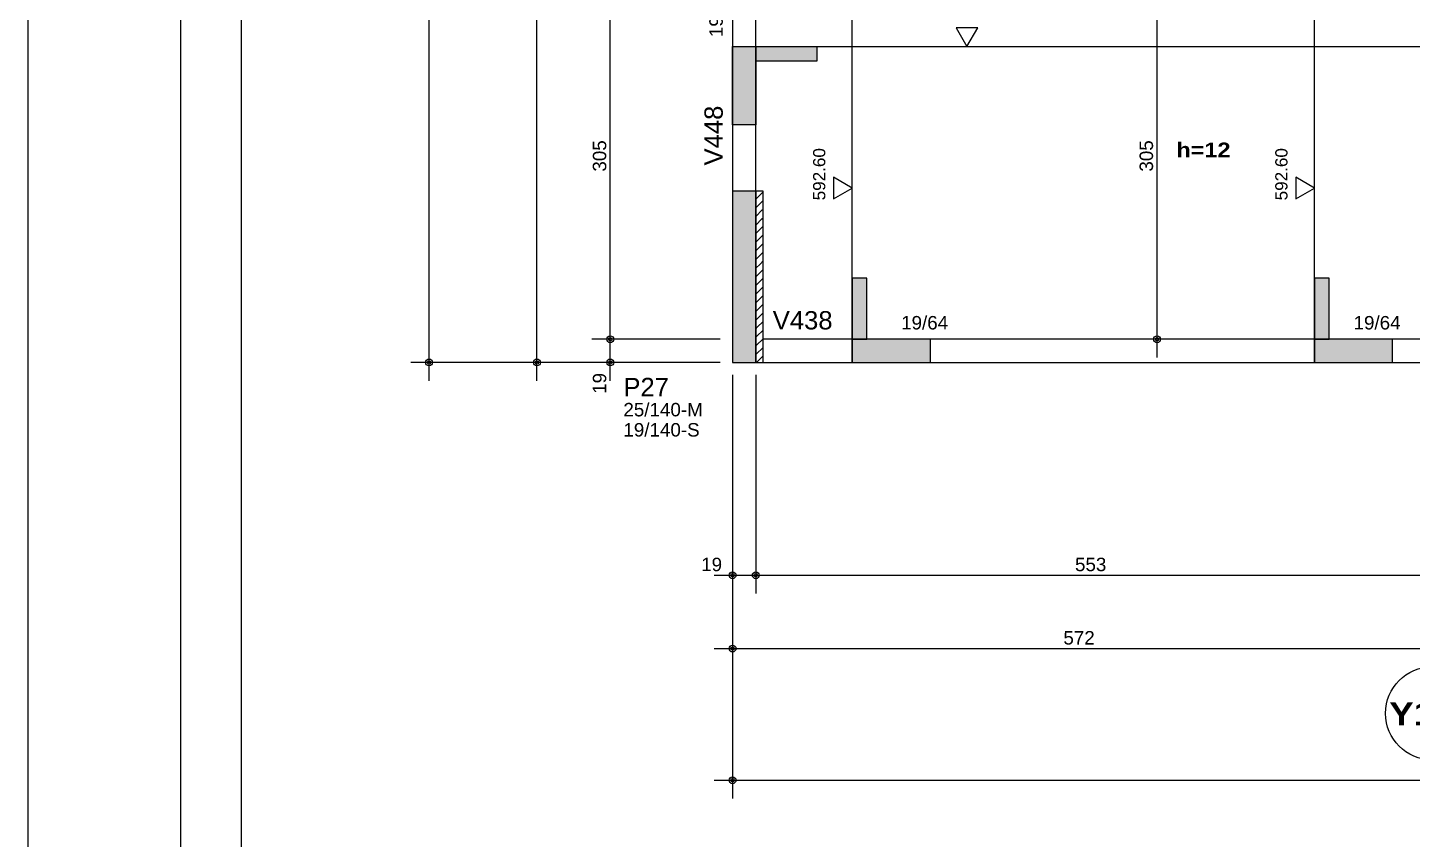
# Model space of a CAD drawing. Extents: x 0 to 7795, y 0 to 4205.
# Drawn here: x 0 to 1132, y 1577 to 2241 of the extents above; entities that cross this region are included whole.
import ezdxf

# ---------------------------------------------------------------- set-up
doc = ezdxf.new("R2010")
doc.units = 0
doc.header["$MEASUREMENT"] = 0
for name, color, linetype in [('MTH-179', 1, 'CONTINUOUS'), ('MTH-224', 4, 'CONTINUOUS'), ('MTH-230', 1, 'CONTINUOUS'), ('MTH-COTAS7', 31, 'CONTINUOUS'), ('MTH-DIM-PILAR', 3, 'CONTINUOUS'), ('MTH-DIM-VIGA', 3, 'CONTINUOUS'), ('MTH-FACE-VIGA', 7, 'CONTINUOUS'), ('MTH-LINHA-SEÇÃO', 16, 'CONTINUOUS'), ('MTH-MARGEM', 5, 'CONTINUOUS'), ('MTH-PILAR-SEGUE', 5, 'CONTINUOUS'), ('MTH-SIMB_COTA', 3, 'CONTINUOUS'), ('MTH-SOMBRA21', 150, 'CONTINUOUS'), ('MTH-SOMBRA25', 253, 'CONTINUOUS'), ('MTH-TIT1-PILAR', 5, 'CONTINUOUS'), ('MTH-TIT1-VIGA', 5, 'CONTINUOUS'), ('MTH-TXT', 4, 'CONTINUOUS'), ('MTH-TXT-NEGRITO', 5, 'CONTINUOUS')]:
    doc.layers.add(name, color=color, linetype=linetype)
doc.styles.add('TQS_ARIAL', font='arial.ttf')
doc.styles.add('TQS_ARIAL_BLACK', font='ariblk.ttf')

msp = doc.modelspace()

# ---------------------------------------------------------------- linework, layer by layer
at = {"layer": 'MTH-179', "linetype": 'Continuous'}
for p, q in [((0.004008, 4204.998269), (0.004008, -0.002219)), ((125.004016, 4204.998269), (125.004016, -0.002219))]:
    msp.add_line(p, q, dxfattribs=at)
at = {"layer": 'MTH-224', "linetype": 'Continuous'}
for points in [[(759.359602, 2240.790798), (768.192605, 2225.492328), (777.02473, 2240.790798), (759.359602, 2240.790798)], [(659.087896, 2100.906046), (674.386366, 2109.739049), (659.087896, 2118.571174), (659.087896, 2100.906046)], [(1037.096563, 2100.906046), (1052.395033, 2109.739049), (1037.096563, 2118.571174), (1037.096563, 2100.906046)]]:
    msp.add_lwpolyline(points, dxfattribs=at)
at = {"layer": 'MTH-230', "linetype": 'Continuous'}
msp.add_circle((1148.511366, 1680.135501), 38, dxfattribs=at)
at = {"layer": 'MTH-COTAS7', "linetype": 'Continuous'}
for p, q in [((328.265627, 1952.135502), (328.265627, 3401.1355)), ((416.511366, 1952.135502), (416.511366, 2622.135465)), ((476.511366, 1971.135501), (476.511366, 2306.135499)), ((923.725846, 1971.135501), (923.725846, 2306.135499)), ((476.511366, 1952.135502), (476.511366, 2001.135501)), ((566.511366, 1986.135501), (461.511366, 1986.135501)), ((566.511366, 1986.135501), (461.511366, 1986.135501)), ((566.511366, 1967.135502), (313.265627, 1967.135502)), ((566.511366, 1967.135502), (401.511366, 1967.135502)), ((566.511366, 1967.135502), (461.511366, 1967.135502)), ((576.511366, 1957.135502), (576.511366, 1778.135501)), ((576.511366, 1957.135502), (576.511366, 1718.135501)), ((595.511366, 1957.135502), (595.511366, 1778.135501)), ((595.511366, 1957.135501), (595.511366, 1778.135501)), ((576.511366, 1947.135502), (576.511366, 1610.451785)), ((561.511366, 1793.135501), (610.511366, 1793.135501)), ((580.511366, 1793.135501), (1163.511366, 1793.135501)), ((561.511366, 1733.135501), (1163.511366, 1733.135501)), ((561.511366, 1625.451785), (5343.511366, 1625.451785))]:
    msp.add_line(p, q, dxfattribs=at)
at = {"layer": 'MTH-FACE-VIGA', "linetype": 'Continuous'}
for p, q in [((595.511366, 2100.783372), (601.4956, 2106.767605)), ((601.4956, 2106.767605), (601.511366, 2106.783372)), ((595.511366, 2093.712304), (601.178985, 2099.379922)), ((601.178985, 2099.379922), (601.511366, 2099.712304)), ((595.511366, 2086.641236), (600.86237, 2091.99224)), ((595.511366, 2079.570169), (600.545755, 2084.604557)), ((600.545755, 2084.604557), (601.511366, 2085.570169)), ((600.86237, 2091.99224), (601.511366, 2092.641236)), ((595.511366, 2072.499101), (600.22914, 2077.216874)), ((600.22914, 2077.216874), (601.511366, 2078.499101)), ((595.511366, 2065.428033), (599.912525, 2069.829191)), ((595.511366, 2058.356965), (599.59591, 2062.441508)), ((599.59591, 2062.441508), (601.511366, 2064.356965)), ((599.912525, 2069.829191), (601.511366, 2071.428033)), ((595.511366, 2051.285897), (599.279295, 2055.053826)), ((598.96268, 2047.666143), (601.511366, 2050.21483)), ((599.279295, 2055.053826), (601.511366, 2057.285897)), ((595.511366, 2044.21483), (598.96268, 2047.666143)), ((595.511366, 2037.143762), (598.646065, 2040.27846)), ((598.646065, 2040.27846), (601.511366, 2043.143762)), ((595.511366, 2030.072694), (598.32945, 2032.890777)), ((598.012835, 2025.503094), (601.511366, 2029.001626)), ((598.32945, 2032.890777), (601.511366, 2036.072694)), ((595.511366, 2023.001626), (598.012835, 2025.503094)), ((595.511366, 2015.930558), (597.69622, 2018.115412)), ((597.69622, 2018.115412), (601.511366, 2021.930558)), ((595.511366, 2008.859491), (597.379605, 2010.727729)), ((597.06299, 2003.340046), (601.511366, 2007.788423)), ((597.379605, 2010.727729), (601.511366, 2014.859491)), ((595.511366, 2001.788423), (597.06299, 2003.340046)), ((595.511366, 1994.717355), (596.746375, 1995.952363)), ((596.42976, 1988.56468), (601.511366, 1993.646287)), ((596.746375, 1995.952363), (601.511366, 2000.717355)), ((595.511366, 1987.646287), (596.42976, 1988.56468)), ((596.113145, 1981.176998), (601.511366, 1986.575219)), ((595.511366, 1980.575219), (596.113145, 1981.176998)), ((595.511366, 1973.504151), (595.79653, 1973.789315)), ((595.79653, 1973.789315), (601.511366, 1979.504151)), ((596.213784, 1967.135502), (601.511366, 1972.433084))]:
    msp.add_line(p, q, dxfattribs=at)
for points in [[(576.511366, 2298.135499), (576.511366, 2107.135502)], [(595.511366, 2107.135502), (595.511366, 2291.135499)], [(601.511366, 2107.135502), (595.511366, 2107.135502), (595.511366, 1967.135502), (601.511366, 1967.135502), (601.511366, 2107.135502)], [(1253.506838, 1986.135501), (601.511366, 1986.135501)], [(595.511366, 1967.135501), (979.511366, 1967.135501)], [(979.511366, 1967.135501), (1256.511366, 1967.135501)]]:
    msp.add_lwpolyline(points, dxfattribs=at)
at = {"layer": 'MTH-LINHA-SEÇÃO', "linetype": 'Continuous'}
for p, q in [((1052.395033, 1967.135501), (1052.395033, 2664.135503)), ((674.386366, 1967.135501), (674.386366, 2305.135501)), ((576.511366, 2225.492328), (1550.51056, 2225.492328))]:
    msp.add_line(p, q, dxfattribs=at)
for points in [[(576.511366, 2225.492328), (595.511366, 2225.492328), (595.511366, 2161.492328), (576.511366, 2161.492328), (576.511366, 2225.492328)], [(595.511366, 2225.492328), (645.511366, 2225.492328), (645.511366, 2213.492328), (595.511366, 2213.492328), (595.511366, 2225.492328)], [(674.386366, 2036.135501), (674.386366, 1986.135501), (686.386366, 1986.135501), (686.386366, 2036.135501), (674.386366, 2036.135501)], [(1052.395033, 2036.135501), (1052.395033, 1986.135501), (1064.395033, 1986.135501), (1064.395033, 2036.135501), (1052.395033, 2036.135501)], [(674.386366, 1986.135501), (674.386366, 1967.135501), (738.386366, 1967.135501), (738.386366, 1986.135501), (674.386366, 1986.135501)], [(1052.395033, 1986.135501), (1052.395033, 1967.135501), (1116.395033, 1967.135501), (1116.395033, 1986.135501), (1052.395033, 1986.135501)]]:
    msp.add_lwpolyline(points, dxfattribs=at)
at = {"layer": 'MTH-MARGEM', "linetype": 'Continuous'}
msp.add_line((175.004008, 49.997735), (175.004008, 4154.998269), dxfattribs=at)
at = {"layer": 'MTH-PILAR-SEGUE', "linetype": 'Continuous'}
msp.add_lwpolyline([(576.511366, 1967.135502), (595.511366, 1967.135502), (595.511366, 2107.135502), (576.511366, 2107.135502), (576.511366, 1967.135502)], dxfattribs=at)
at = {"layer": 'MTH-SIMB_COTA', "linetype": 'Continuous'}
for centre, radius in [((476.511366, 1986.135501), 2.8), ((476.511366, 1986.135501), 2.8), ((476.511366, 1986.135501), 1.4), ((476.511366, 1986.135501), 1.4), ((923.725846, 1986.135501), 2.8), ((923.725846, 1986.135501), 1.4), ((328.265627, 1967.135502), 2.8), ((328.265627, 1967.135502), 1.4), ((416.511366, 1967.135502), 2.8), ((416.511366, 1967.135502), 1.4), ((476.511366, 1967.135502), 2.8), ((476.511366, 1967.135502), 1.4), ((576.511366, 1793.135501), 2.8), ((576.511366, 1793.135501), 1.4), ((595.511366, 1793.135501), 2.8), ((595.511366, 1793.135501), 2.8), ((595.511366, 1793.135501), 1.4), ((595.511366, 1793.135501), 1.4), ((576.511366, 1733.135501), 2.8), ((576.511366, 1733.135501), 1.4), ((576.511366, 1625.451785), 2.8), ((576.511366, 1625.451785), 1.4)]:
    msp.add_circle(centre, radius, dxfattribs=at)
at = {"layer": 'MTH-SOMBRA21', "linetype": 'Continuous'}
for points in [[(576.511366, 2225.492328), (595.511366, 2225.492328), (595.511366, 2161.492328)], [(576.511366, 2225.492328), (595.511366, 2161.492328), (576.511366, 2161.492328)], [(576.511366, 2225.492328), (576.511366, 2161.492328), (576.511366, 2225.492328)], [(595.511366, 2225.492328), (645.511366, 2225.492328), (645.511366, 2213.492328)], [(595.511366, 2225.492328), (645.511366, 2213.492328), (595.511366, 2213.492328)], [(595.511366, 2225.492328), (595.511366, 2213.492328), (595.511366, 2225.492328)], [(674.386366, 2036.135501), (674.386366, 1986.135501), (686.386366, 1986.135501)], [(674.386366, 2036.135501), (686.386366, 1986.135501), (686.386366, 2036.135501)], [(674.386366, 2036.135501), (686.386366, 2036.135501), (674.386366, 2036.135501)], [(1052.395033, 2036.135501), (1052.395033, 1986.135501), (1064.395033, 1986.135501)], [(1052.395033, 2036.135501), (1064.395033, 1986.135501), (1064.395033, 2036.135501)], [(1052.395033, 2036.135501), (1064.395033, 2036.135501), (1052.395033, 2036.135501)], [(674.386366, 1986.135501), (674.386366, 1967.135501), (738.386366, 1967.135501)], [(674.386366, 1986.135501), (738.386366, 1967.135501), (738.386366, 1986.135501)], [(674.386366, 1986.135501), (738.386366, 1986.135501), (674.386366, 1986.135501)], [(1052.395033, 1986.135501), (1052.395033, 1967.135501), (1116.395033, 1967.135501)], [(1052.395033, 1986.135501), (1116.395033, 1967.135501), (1116.395033, 1986.135501)], [(1052.395033, 1986.135501), (1116.395033, 1986.135501), (1052.395033, 1986.135501)]]:
    msp.add_solid(points, dxfattribs=at)
at = {"layer": 'MTH-SOMBRA25', "linetype": 'Continuous'}
for points in [[(576.511366, 1967.135502), (595.511366, 1967.135502), (595.511366, 2107.135502)], [(576.511366, 1967.135502), (595.511366, 2107.135502), (576.511366, 2107.135502)], [(576.511366, 1967.135502), (576.511366, 2107.135502), (576.511366, 1967.135502)]]:
    msp.add_solid(points, dxfattribs=at)

# ---------------------------------------------------------------- texts
at = {"layer": 'MTH-COTAS7', "linetype": 'Continuous', "style": 'TQS_ARIAL'}
for s, p in [('305', (473.211366, 2123.2355)), ('305', (920.425846, 2123.2355)), ('19', (473.211366, 1941.468839))]:
    msp.add_text(s, height=11, rotation=90, dxfattribs=at).set_placement(p)
for s, p in [('19', (550.844703, 1796.435501)), ('553', (856.611366, 1796.435501)), ('572', (847.111366, 1736.435501))]:
    msp.add_text(s, height=11, dxfattribs=at).set_placement(p)
at = {"layer": 'MTH-DIM-PILAR', "linetype": 'Continuous', "style": 'TQS_ARIAL'}
for s, p in [('25/140-M', (487.23747, 1923.0545)), ('19/140-S', (487.23747, 1906.5545))]:
    msp.add_text(s, height=11, dxfattribs=at).set_placement(p)
at = {"layer": 'MTH-DIM-VIGA', "linetype": 'Continuous', "style": 'TQS_ARIAL'}
for rotation, p in [(90, (568.511366, 2233.260502)), (360, (714.386366, 1994.135501)), (360, (1084.43249, 1994.135501))]:
    msp.add_text('19/64', height=11, rotation=rotation, dxfattribs=at).set_placement(p)
at = {"layer": 'MTH-TIT1-PILAR', "linetype": 'Continuous', "style": 'TQS_ARIAL'}
msp.add_text('P27', height=15, dxfattribs=at).set_placement((487.23747, 1939.5545))
at = {"layer": 'MTH-TIT1-VIGA', "linetype": 'Continuous', "style": 'TQS_ARIAL'}
for s, rotation, p in [('V448', 90, (568.511366, 2128.260502)), ('V438', 360, (609.386366, 1994.135501))]:
    msp.add_text(s, height=15, rotation=rotation, dxfattribs=at).set_placement(p)
at = {"layer": 'MTH-TXT', "linetype": 'Continuous', "style": 'TQS_ARIAL'}
for p in [(652.386366, 2099.739049), (1030.395033, 2099.739049)]:
    msp.add_text('592.60', height=10, rotation=90, dxfattribs=at).set_placement(p)
at = {"layer": 'MTH-TXT-NEGRITO', "linetype": 'Continuous', "style": 'TQS_ARIAL_BLACK'}
for s, height, p in [('h=12', 12, (939.539428, 2134.993611)), ('Y101', 18.75, (1113.633967, 1670.43798))]:
    msp.add_text(s, height=height, dxfattribs=at).set_placement(p)

doc.saveas('drawing.dxf')
